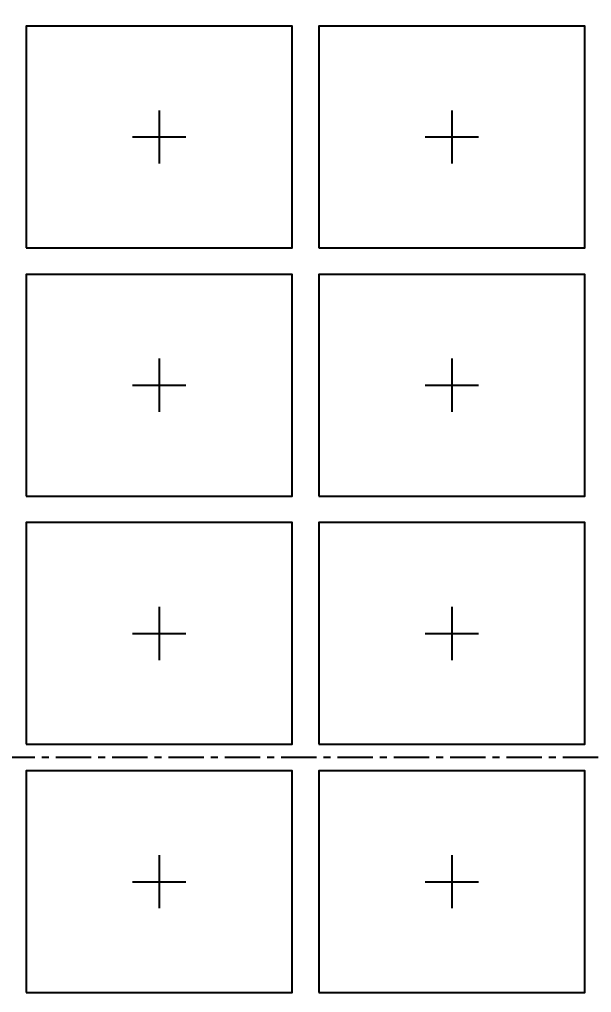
# Model space of a CAD drawing. Extents: x 24 to 818, y 14 to 516.
# Drawn here: x 370.22 to 383.12, y 379.49 to 401.44 of the extents above; entities that cross this region are included whole.
import ezdxf

# ---------------------------------------------------------------- set-up
doc = ezdxf.new("R2010")
doc.units = 0
doc.header["$LTSCALE"] = 12.7
doc.header["$MEASUREMENT"] = 0
doc.header["$PDMODE"] = 2
doc.linetypes.add('CENTER', pattern=[2, 1.25, -0.25, 0.25, -0.25])
doc.layers.get('0').update_dxf_attribs({"linetype": 'CONTINUOUS'})
doc.layers.get('DEFPOINTS').update_dxf_attribs({"linetype": 'CONTINUOUS'})
for name, color, linetype in [('SH-02_CENTER', 2, 'CENTER'), ('SH-02_DIM', 4, 'CONTINUOUS'), ('SH-02_MISC', 5, 'CONTINUOUS')]:
    doc.layers.add(name, color=color, linetype=linetype)
doc.styles.get("Standard").update_dxf_attribs({"font": 'simplex.shx', "width": 0.82})
doc.dimstyles.get("Standard").update_dxf_attribs({"dimtxt": 0.18, "dimasz": 0.18, "dimexe": 0.18, "dimexo": 0.0625, "dimgap": 0.09, "dimtad": 0, "dimtih": 1, "dimtoh": 1, "dimdec": 4, "dimzin": 0, "dimdsep": 46, "dimtxsty": 'STANDARD', "dimcen": 0.09, "dimadec": 0, "dimazin": 0, "dimtfac": 1, "dimtdec": 4, "dimtofl": 0, "dimtmove": 0, "dimatfit": 3, "dimfxl": 1, "dimtolj": 1, "dimtzin": 0, "dimarcsym": 0})

# ---------------------------------------------------------------- blocks, each defined once
blk = doc.blocks.new('*D7')
at = {"layer": 'DEFPOINTS', "color": 0, "ltscale": 0.05, "transparency": 16777216}
for p in [(380.075, 504.76), (380.075, 478.106), (370.075, 384.786)]:
    blk.add_point(p, dxfattribs=at)
at = {"layer": 'SH-02_DIM', "ltscale": 0.05, "transparency": 16777216}
blk.add_line((380.075, 480.646), (380.075, 504.76), dxfattribs=at)
at = {"layer": 'SH-02_DIM', "ltscale": 0.05, "transparency": 16777216, "insert": (380.075, 508.673), "char_height": 1.524, "attachment_point": 5, "rotation": 90}
blk.add_mtext('\\A1; 5.0000', dxfattribs=at)
blk = doc.blocks.new('_Open30')
at = {"color": 0, "lineweight": -2}
for p, q in [((-1, 0.2679), (0, 0)), ((0, 0), (-1, -0.2679)), ((0, 0), (-1, 0))]:
    blk.add_line(p, q, dxfattribs=at)
blk = doc.blocks.new('*D8')
at = {"layer": 'DEFPOINTS', "color": 0, "ltscale": 0.05, "transparency": 16777216}
for p in [(479.825, 504.76), (479.825, 478.106), (370.075, 384.786)]:
    blk.add_point(p, dxfattribs=at)
at = {"layer": 'SH-02_DIM', "ltscale": 0.05, "transparency": 16777216}
blk.add_line((479.825, 480.646), (479.825, 504.76), dxfattribs=at)
at = {"layer": 'SH-02_DIM', "ltscale": 0.05, "transparency": 16777216, "insert": (479.825, 509.269), "char_height": 1.524, "attachment_point": 5, "rotation": 90}
blk.add_mtext('\\A1; 54.8750', dxfattribs=at)
blk = doc.blocks.new('*D9')
at = {"layer": 'DEFPOINTS', "color": 0, "ltscale": 0.05, "transparency": 16777216}
for p in [(517.825, 504.76), (517.825, 478.106), (370.075, 384.786)]:
    blk.add_point(p, dxfattribs=at)
at = {"layer": 'SH-02_DIM', "ltscale": 0.05, "transparency": 16777216}
blk.add_line((517.825, 480.646), (517.825, 504.76), dxfattribs=at)
at = {"layer": 'SH-02_DIM', "ltscale": 0.05, "transparency": 16777216, "insert": (517.825, 509.269), "char_height": 1.524, "attachment_point": 5, "rotation": 90}
blk.add_mtext('\\A1; 73.8750', dxfattribs=at)
blk = doc.blocks.new('*D10')
at = {"layer": 'DEFPOINTS', "color": 0, "ltscale": 0.05, "transparency": 16777216}
for p in [(527.825, 504.76), (527.825, 478.106), (370.075, 384.786)]:
    blk.add_point(p, dxfattribs=at)
at = {"layer": 'SH-02_DIM', "ltscale": 0.05, "transparency": 16777216}
blk.add_line((527.825, 480.646), (527.825, 504.76), dxfattribs=at)
at = {"layer": 'SH-02_DIM', "ltscale": 0.05, "transparency": 16777216, "insert": (527.825, 509.269), "char_height": 1.524, "attachment_point": 5, "rotation": 90}
blk.add_mtext('\\A1; 78.8750', dxfattribs=at)
blk = doc.blocks.new('*D11')
at = {"layer": 'DEFPOINTS', "color": 0, "ltscale": 0.05, "transparency": 16777216}
for p in [(627.575, 504.76), (627.575, 478.106), (370.075, 384.786)]:
    blk.add_point(p, dxfattribs=at)
at = {"layer": 'SH-02_DIM', "ltscale": 0.05, "transparency": 16777216}
blk.add_line((627.575, 480.646), (627.575, 504.76), dxfattribs=at)
at = {"layer": 'SH-02_DIM', "ltscale": 0.05, "transparency": 16777216, "insert": (627.575, 509.745), "char_height": 1.524, "attachment_point": 5, "rotation": 90}
blk.add_mtext('\\A1; 128.7500', dxfattribs=at)
blk = doc.blocks.new('*D12')
at = {"layer": 'DEFPOINTS', "color": 0, "ltscale": 0.05, "transparency": 16777216}
for p in [(665.575, 504.76), (665.575, 478.106), (370.075, 384.786)]:
    blk.add_point(p, dxfattribs=at)
at = {"layer": 'SH-02_DIM', "ltscale": 0.05, "transparency": 16777216}
blk.add_line((665.575, 480.646), (665.575, 504.76), dxfattribs=at)
at = {"layer": 'SH-02_DIM', "ltscale": 0.05, "transparency": 16777216, "insert": (665.575, 509.745), "char_height": 1.524, "attachment_point": 5, "rotation": 90}
blk.add_mtext('\\A1; 147.7500', dxfattribs=at)
blk = doc.blocks.new('*D39')
at = {"layer": 'DEFPOINTS', "color": 0, "ltscale": 0.05, "transparency": 16777216}
for p in [(370.075, 494.553), (370.075, 486.806), (370.075, 384.786)]:
    blk.add_point(p, dxfattribs=at)
at = {"layer": 'SH-02_DIM', "ltscale": 0.05, "transparency": 16777216}
blk.add_line((370.075, 489.346), (370.075, 494.553), dxfattribs=at)
at = {"layer": 'SH-02_DIM', "ltscale": 0.05, "transparency": 16777216, "insert": (370.075, 498.467), "char_height": 1.524, "attachment_point": 5, "rotation": 90}
blk.add_mtext('\\A1; 0.0000', dxfattribs=at)
blk = doc.blocks.new('A$C69FE2559')
at = {"layer": 'SH-02_CENTER', "ltscale": 0.05}
for p, q in [((1.5, 1.8), (1.5, 1.2)), ((1.2, 1.5), (1.8, 1.5))]:
    blk.add_line(p, q, dxfattribs=at)
at = {"layer": 'SH-02_MISC', "ltscale": 0.05}
blk.add_lwpolyline([(0, 0.25), (3, 0.25), (3, 2.75), (0, 2.75)], close=True, dxfattribs=at)

msp = doc.modelspace()

# ---------------------------------------------------------------- linework, layer by layer
at = {"layer": 'SH-02_CENTER', "ltscale": 0.05}
msp.add_line((666.48126, 384.78592), (73.66801, 384.78592), dxfattribs=at)

# ---------------------------------------------------------------- block references
at = {"layer": 'SH-02_MISC', "ltscale": 0.05, "xscale": 2, "yscale": 2, "zscale": 2, "row_count": 30, "column_count": 88, "row_spacing": 5.599999999999999, "column_spacing": 6.599999999999999}
msp.add_blockref('A$C69FE2559', (79.97464, 300.58592), dxfattribs=at)

# ---------------------------------------------------------------- dimensions: what is measured, and where the dimension line sits
at = {"layer": 'SH-02_DIM', "ltscale": 0.05}
for feature_location, offset, origin, picture, middle in [((627.57464, 478.10592), (0, 26.65372), (370.07464, 384.78592), '*D11', (627.57464, 509.74458)), ((665.57464, 478.10592), (0, 26.65372), (370.07464, 384.78592), '*D12', (665.57464, 509.74458)), ((479.82464, 478.10592), (0, 26.65372), (370.07464, 384.78592), '*D8', (479.82464, 509.26851)), ((517.82464, 478.10592), (0, 26.65372), (370.07464, 384.78592), '*D9', (517.82464, 509.26851)), ((527.82464, 478.10592), (0, 26.65372), (370.07464, 384.78592), '*D10', (527.82464, 509.26851)), ((380.07464, 478.10592), (0, 26.65372), (370.07464, 384.78592), '*D7', (380.07464, 508.67342)), ((370.0746384042, 486.8061812104), (0, 7.7466917045), (370.0746384042, 384.7859196638), '*D39', (370.0746384042, 498.4666500578))]:
    dim = msp.add_ordinate_dim(feature_location=feature_location, offset=offset, dtype=1, origin=origin, dimstyle='STANDARD', override={"dimscale": 25.4, "dimtxt": 0.06, "dimasz": 0.125, "dimexe": 0.1, "dimexo": 0.1, "dimgap": 0.01, "dimtih": 0, "dimtoh": 0, "dimlfac": 0.5, "dimzin": 1, "dimpost": ' <>\\X', "dimblk": 'Open30', "dimcen": -0.09, "dimclrd": 256, "dimclre": 256, "dimclrt": 256, "dimazin": 1, "dimtp": 0.03, "dimtm": 0.03, "dimtofl": 1, "dimldrblk": 'Open30', "dimlwd": -1, "dimlwe": -1}, dxfattribs=at)
    dim.commit()
    dim.dimension.update_dxf_attribs({"geometry": picture, "text_midpoint": middle})

doc.saveas('drawing.dxf')
